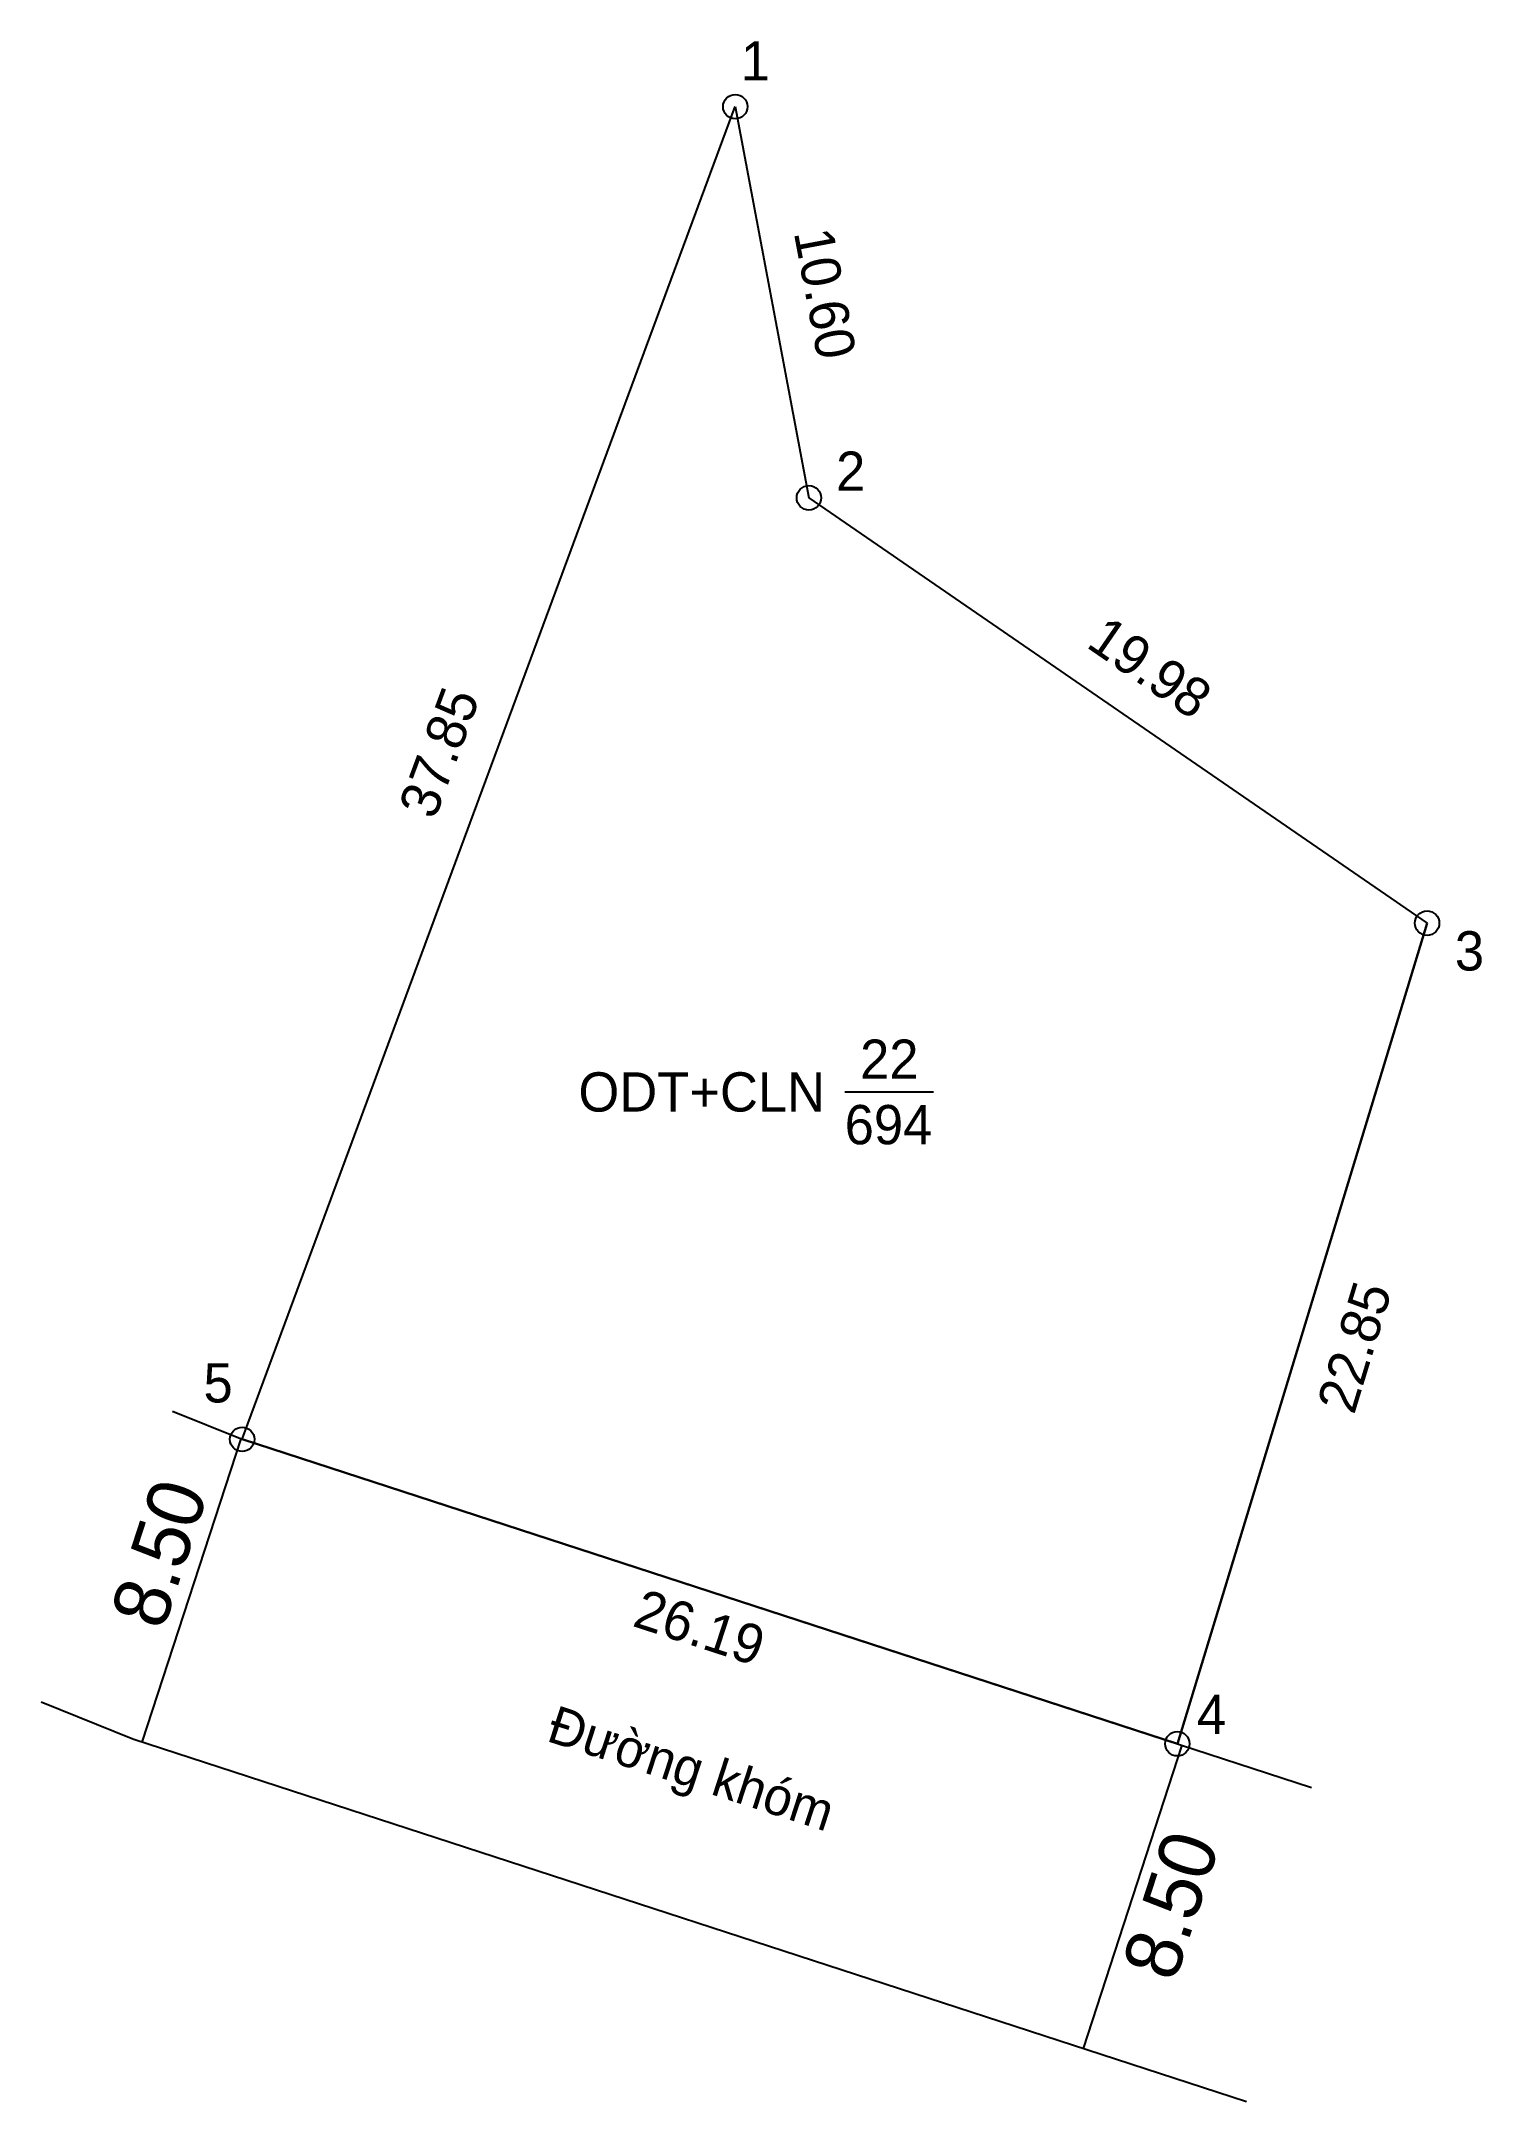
# Model space of a CAD drawing. Extents: x 536005.8 to 536044.2, y 1839213.1 to 1839268.
import ezdxf

# ---------------------------------------------------------------- set-up
doc = ezdxf.new("R2010")
doc.units = 0
for name, color, linetype in [('CanhThua', 7, 'Continuous'), ('ChieuDaiCanhThua', 7, 'Continuous'), ('Level 1', 7, 'Continuous'), ('Level 10', 7, 'Continuous'), ('Level 16', 7, 'Continuous'), ('MocDinhThua', 7, 'Continuous'), ('NhanDiaChinhThua', 7, 'Continuous'), ('SoHieuDinhThua', 7, 'Continuous')]:
    doc.layers.add(name, color=color, linetype=linetype)

msp = doc.modelspace()

# ---------------------------------------------------------------- linework, layer by layer
at = {"layer": 'CanhThua'}
for p, q in [((536011.18, 1839230.76), (536024.31, 1839266.26)), ((536024.31, 1839266.26), (536026.27, 1839255.84)), ((536026.27, 1839255.84), (536042.73, 1839244.51)), ((536042.73, 1839244.51), (536036.08, 1839222.65)), ((536036.08, 1839222.65), (536011.18, 1839230.76))]:
    msp.add_line(p, q, dxfattribs=at)
at = {"layer": 'Level 10'}
for p, q in [((536011.18, 1839230.76), (536024.31, 1839266.26)), ((536024.31, 1839266.26), (536026.27, 1839255.84)), ((536026.27, 1839255.84), (536042.73, 1839244.51)), ((536036.08, 1839222.65), (536042.73, 1839244.51)), ((536009.325, 1839231.509), (536011.18, 1839230.76)), ((536011.142, 1839230.772), (536008.51, 1839222.692)), ((536011.18, 1839230.76), (536039.654, 1839221.486)), ((536008.27, 1839222.77), (536005.83, 1839223.756)), ((536037.924, 1839213.113), (536008.27, 1839222.77)), ((536036.202, 1839222.61), (536033.571, 1839214.531))]:
    msp.add_line(p, q, dxfattribs=at)
at = {"layer": 'MocDinhThua'}
for centre in [(536024.31, 1839266.26), (536026.27, 1839255.84), (536042.73, 1839244.51), (536011.18, 1839230.76), (536036.08, 1839222.65)]:
    msp.add_circle(centre, 0.325, dxfattribs=at)
at = {"layer": 'NhanDiaChinhThua'}
msp.add_line((536027.223, 1839240.014), (536029.589, 1839240.014), dxfattribs=at)

# ---------------------------------------------------------------- texts
at = {"layer": 'ChieuDaiCanhThua'}
for s, rotation, p in [('10.60', 280.6529, (536025.865, 1839262.91)), ('19.98', 325.459, (536033.619, 1839251.885)), ('37.85', 69.7026, (536016.306, 1839247.238)), ('22.85', 73.0798, (536040.783, 1839231.392)), ('26.19', 341.9594, (536021.537, 1839225.797))]:
    msp.add_text(s, height=1.0457, rotation=rotation, dxfattribs=at).set_placement(p)
at = {"layer": 'Level 1'}
for p in [(536009.075, 1839225.639), (536036.009, 1839216.269)]:
    msp.add_text('8.50', height=1.5, rotation=71.9594, dxfattribs=at).set_placement(p)
at = {"layer": 'Level 16'}
msp.add_text('Đường khóm', height=1, rotation=342.0255, dxfattribs=at).set_placement((536019.249, 1839222.735))
at = {"layer": 'NhanDiaChinhThua'}
for s, p in [('22', (536027.633, 1839240.363)), ('ODT+CLN', (536020.134, 1839239.491)), ('694', (536027.223, 1839238.62))]:
    msp.add_text(s, height=1.0457, dxfattribs=at).set_placement(p)
at = {"layer": 'SoHieuDinhThua'}
for s, p in [('1', (536024.457, 1839266.958)), ('2', (536026.993, 1839256.027)), ('3', (536043.469, 1839243.249)), ('5', (536010.151, 1839231.742)), ('4', (536036.599, 1839222.913))]:
    msp.add_text(s, height=1.046, dxfattribs=at).set_placement(p)

doc.saveas('drawing.dxf')
